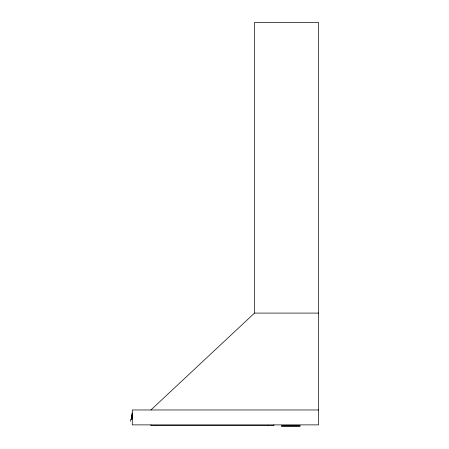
<?xml version="1.0" encoding="UTF-8"?>
<svg xmlns="http://www.w3.org/2000/svg" width="449" height="449" viewBox="0 0 449 449"><rect width="100%" height="100%" fill="white"/><g stroke="black" fill="none" stroke-linecap="round" stroke-linejoin="round"><path stroke-width="0.67" d="M150.909 409.971L254.493 313.093L318.588 313.093M318.588 409.971L132.275 409.971L132.275 424.877L318.588 424.877L318.588 22.45L254.493 22.45L254.493 313.093M132.275 414.64L131.905 414.64L131.905 419.512M282.23 425.804L299.208 425.804M273.868 424.877L273.868 425.618L150.909 425.618L150.909 424.877M268.278 425.248L268.278 425.618M156.499 425.248L156.499 425.618M132.09 412.962L132.09 418.109M131.72 415.089L131.72 419.585M130.412 419.158L130.412 421.257M299.999 425.618L281.484 425.618L281.484 426.55L299.954 426.55L299.954 425.618"/></g></svg>
